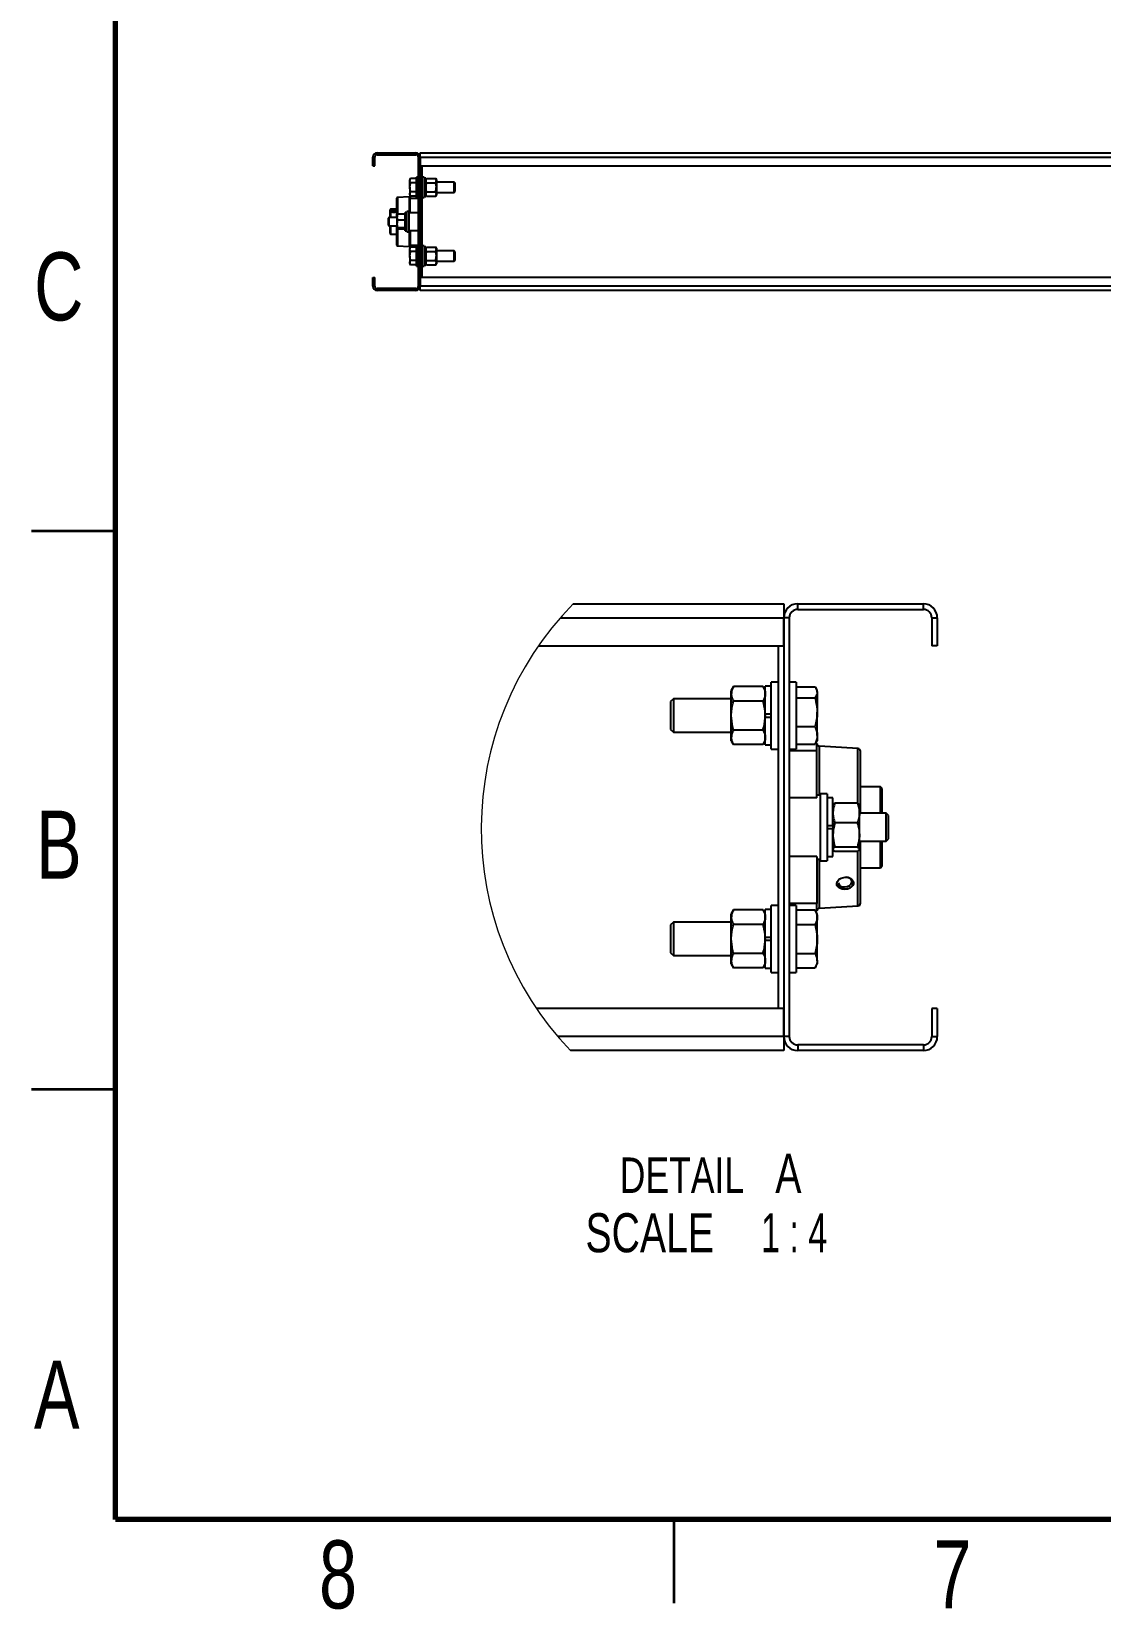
# Model space of a CAD drawing. Header units: millimetres. Extents: x -361 to 14022, y -1822 to 1455.
# Drawn here: x 3745.8 to 3841.5, y 346.8 to 488.1 of the extents above; entities that cross this region are included whole.
import ezdxf

# ---------------------------------------------------------------- set-up
doc = ezdxf.new("R2010")
doc.units = ezdxf.units.MM
doc.styles.add('SLDTEXTSTYLE0', font='TXT', dxfattribs={"width": 0.75})
doc.styles.add('SLDTEXTSTYLE5', font='TXT', dxfattribs={"width": 0.65})

# ---------------------------------------------------------------- blocks, each defined once
blk = doc.blocks.new('SW_NOTE_4')
at = {"color": 0, "linetype": 'Continuous', "lineweight": 0, "attachment_point": 2}
for s, insert, char_height, style in [('A', (16.03, 4.42), 3.5, 'SLDTEXTSTYLE0'), ('DETAIL', (6.5, 4.09), 3.175, 'SLDTEXTSTYLE0'), ('SCALE', (3.62, -0.9), 3.5, 'SLDTEXTSTYLE0'), ('1 : 4', (16.55, -0.9), 3.5, 'SLDTEXTSTYLE5')]:
    blk.add_mtext(s, dxfattribs=dict(at, insert=insert, char_height=char_height, style=style))

msp = doc.modelspace()

# ---------------------------------------------------------------- linework, layer by layer
at = {"color": 7, "linetype": 'Continuous', "lineweight": 70}
for p, q in [((3753.322418, 354.821882), (3753.322418, 631.821882)), ((4153.322418, 354.821882), (3753.322418, 354.821882))]:
    msp.add_line(p, q, dxfattribs=at)
at = {"color": 7, "linetype": 'Continuous', "lineweight": 25}
for p, q in [((3776.541671, 476.816743), (3776.387825, 476.816743)), ((3776.387825, 476.047512), (3776.387825, 476.816743)), ((3776.541671, 476.047512), (3776.541671, 476.816743)), ((3776.772441, 477.201358), (3780.233979, 477.201358)), ((3776.772441, 477.047512), (3776.772441, 477.201358)), ((3776.772441, 477.047512), (3780.233979, 477.047512)), ((3780.233979, 477.047512), (3780.233979, 477.201358)), ((3780.464748, 465.278281), (3780.464748, 476.816743)), ((3780.464748, 476.816743), (3780.618594, 476.816743)), ((3780.618594, 476.816743), (3780.618594, 477.201358)), ((3780.618594, 477.201358), (3896.00321, 477.201358)), ((3780.618594, 476.816743), (3896.00321, 476.816743)), ((3780.618594, 476.816743), (3780.618594, 476.047512)), ((3780.618594, 465.278281), (3780.618594, 476.816743)), ((3776.387825, 476.047512), (3776.541671, 476.047512)), ((3779.757352, 474.923843), (3779.695517, 474.816743)), ((3780.272441, 474.923843), (3779.757352, 474.923843)), ((3780.464748, 475.047512), (3780.272441, 475.047512)), ((3780.272441, 474.123988), (3780.272441, 475.047512)), ((3780.618594, 476.047512), (3896.00321, 476.047512)), ((3780.772441, 476.047512), (3780.772441, 466.047512)), ((3780.964748, 475.047512), (3780.772441, 475.047512)), ((3780.964748, 475.047512), (3780.964748, 474.977565)), ((3780.964748, 474.977565), (3780.964748, 473.201358)), ((3781.126287, 474.935974), (3780.964748, 474.935974)), ((3781.126287, 474.88897), (3780.964748, 474.88897)), ((3780.964748, 474.858129), (3781.126287, 474.858129)), ((3781.126287, 474.935974), (3781.126287, 474.88897)), ((3781.188121, 474.923843), (3781.126287, 474.816743)), ((3781.126287, 474.858129), (3781.126287, 474.88897)), ((3781.126287, 474.858129), (3781.126287, 473.312897)), ((3781.188121, 474.923843), (3782.002914, 474.923843)), ((3782.064748, 474.816743), (3782.002914, 474.923843)), ((3779.695517, 474.816743), (3779.695517, 474.723991)), ((3779.695517, 474.124435), (3779.695517, 474.723991)), ((3779.695517, 474.124435), (3779.695517, 473.524879)), ((3779.695517, 473.524879), (3779.695517, 473.432127)), ((3779.695517, 473.432127), (3779.757352, 473.325027)), ((3780.272441, 474.524139), (3779.757352, 474.524139)), ((3780.272441, 473.724731), (3779.757352, 473.724731)), ((3780.272441, 473.201358), (3780.272441, 474.123988)), ((3781.126287, 473.432127), (3781.188121, 473.325027)), ((3781.188121, 474.524139), (3782.002914, 474.524139)), ((3781.188121, 473.724731), (3782.002914, 473.724731)), ((3782.002914, 473.325027), (3782.064748, 473.432127)), ((3782.064748, 474.816743), (3782.064748, 474.723991)), ((3782.064748, 474.723991), (3782.064748, 474.124435)), ((3783.659825, 474.585974), (3782.064748, 474.585974)), ((3782.064748, 474.124435), (3782.064748, 473.524879)), ((3782.064748, 473.662897), (3783.659825, 473.662897)), ((3782.064748, 473.524879), (3782.064748, 473.432127)), ((3783.733979, 474.51182), (3783.659825, 474.585974)), ((3783.659825, 474.124435), (3783.659825, 474.585974)), ((3783.659825, 473.662897), (3783.659825, 474.124435)), ((3783.659825, 473.662897), (3783.733979, 473.73705)), ((3783.733979, 474.124435), (3783.733979, 474.51182)), ((3783.733979, 473.73705), (3783.733979, 474.124435)), ((3777.949364, 472.162897), (3777.90321, 472.116743)), ((3777.90321, 472.116743), (3777.90321, 471.432127)), ((3778.50321, 472.162897), (3777.949364, 472.162897)), ((3777.949364, 472.162897), (3777.949364, 471.432127)), ((3778.11032, 472.068062), (3778.076326, 472.044024)), ((3778.198131, 472.071156), (3778.131514, 472.013463)), ((3778.131514, 472.013463), (3778.198131, 471.955771)), ((3778.331366, 472.071156), (3778.198131, 472.071156)), ((3778.198131, 472.071156), (3778.198131, 471.996211)), ((3778.397983, 472.013463), (3778.331366, 472.071156)), ((3778.331366, 472.071156), (3778.331366, 471.996211)), ((3778.331366, 471.955771), (3778.397983, 472.013463)), ((3778.45317, 472.044024), (3778.419176, 472.068062)), ((3778.50321, 473.140007), (3778.50321, 471.432127)), ((3779.631041, 473.279155), (3778.575378, 473.216057)), ((3779.739929, 473.355204), (3779.70321, 473.355204)), ((3779.70321, 473.355204), (3779.70321, 473.15117)), ((3779.70321, 473.15117), (3780.464748, 473.15117)), ((3779.70321, 471.853914), (3779.70321, 473.15117)), ((3780.272441, 473.325027), (3779.757352, 473.325027)), ((3780.272441, 473.201358), (3780.464748, 473.201358)), ((3780.772441, 473.201358), (3780.964748, 473.201358)), ((3780.964748, 473.312897), (3781.126287, 473.312897)), ((3781.188121, 473.325027), (3782.002914, 473.325027)), ((3777.797671, 471.432127), (3777.733979, 471.368435)), ((3777.733979, 471.368435), (3777.733979, 470.726589)), ((3777.733979, 470.726589), (3777.797671, 470.662897)), ((3778.533979, 471.432127), (3777.797671, 471.432127)), ((3777.797671, 471.432127), (3777.797671, 470.662897)), ((3777.797671, 470.662897), (3778.533979, 470.662897)), ((3777.90321, 470.662897), (3777.90321, 469.978281)), ((3777.949364, 470.662897), (3777.949364, 469.932127)), ((3778.198131, 471.996211), (3778.174783, 471.975991)), ((3778.331366, 471.996211), (3778.198131, 471.996211)), ((3778.198131, 471.955771), (3778.331366, 471.955771)), ((3778.354714, 471.975991), (3778.331366, 471.996211)), ((3778.50321, 470.662897), (3778.50321, 468.955017)), ((3778.533979, 471.440959), (3778.533979, 471.662425)), ((3778.533979, 471.440959), (3778.533979, 470.834451)), ((3778.533979, 470.834451), (3778.533979, 470.441004)), ((3779.209784, 471.714148), (3778.588943, 471.714148)), ((3779.209784, 471.167769), (3778.588943, 471.167769)), ((3779.426287, 471.85905), (3779.264748, 471.85905)), ((3779.264748, 471.087897), (3779.264748, 471.85905)), ((3779.264748, 471.007127), (3779.264748, 471.087897)), ((3779.426287, 471.087897), (3779.264748, 471.087897)), ((3779.264748, 471.007127), (3779.426287, 471.007127)), ((3779.264748, 470.235974), (3779.264748, 471.007127)), ((3779.618594, 471.970589), (3779.426287, 471.970589)), ((3779.426287, 471.047512), (3779.426287, 471.970589)), ((3779.426287, 470.124435), (3779.426287, 471.047512)), ((3779.618594, 471.047512), (3779.618594, 471.970589)), ((3779.70321, 471.932127), (3779.618594, 471.932127)), ((3779.618594, 470.124435), (3779.618594, 471.047512)), ((3779.70321, 471.853914), (3780.464748, 471.853914)), ((3777.90321, 469.978281), (3777.949364, 469.932127)), ((3777.949364, 469.932127), (3778.50321, 469.932127)), ((3779.209784, 470.501132), (3778.588943, 470.501132)), ((3779.209784, 470.380876), (3778.588943, 470.380876)), ((3779.264748, 470.235974), (3779.426287, 470.235974)), ((3779.426287, 470.124435), (3779.618594, 470.124435)), ((3779.618594, 470.162897), (3779.70321, 470.162897)), ((3779.70321, 470.24111), (3780.464748, 470.24111)), ((3779.70321, 470.24111), (3779.70321, 468.943854)), ((3778.575378, 468.878967), (3779.631041, 468.815869)), ((3779.757352, 468.769997), (3779.695517, 468.662897)), ((3779.695517, 468.662897), (3779.695517, 468.570145)), ((3779.695517, 467.970589), (3779.695517, 468.570145)), ((3779.695517, 467.970589), (3779.695517, 467.371033)), ((3779.70321, 468.943854), (3780.464748, 468.943854)), ((3779.70321, 468.943854), (3779.70321, 468.73982)), ((3779.70321, 468.73982), (3779.739929, 468.73982)), ((3780.272441, 468.769997), (3779.757352, 468.769997)), ((3780.272441, 468.370293), (3779.757352, 468.370293)), ((3780.464748, 468.893666), (3780.272441, 468.893666)), ((3780.272441, 467.970589), (3780.272441, 468.893666)), ((3780.272441, 467.047512), (3780.272441, 467.970589)), ((3780.964748, 468.893666), (3780.772441, 468.893666)), ((3780.964748, 468.893666), (3780.964748, 468.823719)), ((3780.964748, 468.823719), (3780.964748, 467.047512)), ((3781.126287, 468.782127), (3780.964748, 468.782127)), ((3781.126287, 468.735124), (3780.964748, 468.735124)), ((3780.964748, 468.704283), (3781.126287, 468.704283)), ((3781.126287, 468.782127), (3781.126287, 468.735124)), ((3781.188121, 468.769997), (3781.126287, 468.662897)), ((3781.126287, 468.704283), (3781.126287, 468.735124)), ((3781.126287, 468.704283), (3781.126287, 467.15905)), ((3781.188121, 468.769997), (3782.002914, 468.769997)), ((3781.188121, 468.370293), (3782.002914, 468.370293)), ((3782.064748, 468.662897), (3782.002914, 468.769997)), ((3782.064748, 468.662897), (3782.064748, 468.570145)), ((3782.064748, 468.570145), (3782.064748, 467.970589)), ((3783.659825, 468.432127), (3782.064748, 468.432127)), ((3782.064748, 467.970589), (3782.064748, 467.371033)), ((3783.733979, 468.357974), (3783.659825, 468.432127)), ((3783.659825, 467.970589), (3783.659825, 468.432127)), ((3783.659825, 467.50905), (3783.659825, 467.970589)), ((3783.733979, 467.970589), (3783.733979, 468.357974)), ((3783.733979, 467.583204), (3783.733979, 467.970589)), ((3779.695517, 467.371033), (3779.695517, 467.278281)), ((3779.695517, 467.278281), (3779.757352, 467.171181)), ((3780.272441, 467.570885), (3779.757352, 467.570885)), ((3780.272441, 467.171181), (3779.757352, 467.171181)), ((3780.272441, 467.047512), (3780.464748, 467.047512)), ((3780.772441, 467.047512), (3780.964748, 467.047512)), ((3780.964748, 467.15905), (3781.126287, 467.15905)), ((3781.126287, 467.278281), (3781.188121, 467.171181)), ((3781.188121, 467.570885), (3782.002914, 467.570885)), ((3781.188121, 467.171181), (3782.002914, 467.171181)), ((3782.002914, 467.171181), (3782.064748, 467.278281)), ((3782.064748, 467.50905), (3783.659825, 467.50905)), ((3782.064748, 467.371033), (3782.064748, 467.278281)), ((3783.659825, 467.50905), (3783.733979, 467.583204)), ((3776.387825, 465.278281), (3776.387825, 466.047512)), ((3776.387825, 466.047512), (3776.541671, 466.047512)), ((3776.541671, 465.278281), (3776.387825, 465.278281)), ((3776.541671, 465.278281), (3776.541671, 466.047512)), ((3776.772441, 465.047512), (3776.772441, 464.893666)), ((3780.233979, 465.047512), (3776.772441, 465.047512)), ((3780.233979, 465.047512), (3780.233979, 464.893666)), ((3780.464748, 465.278281), (3780.618594, 465.278281)), ((3896.00321, 466.047512), (3780.618594, 466.047512)), ((3780.618594, 466.047512), (3780.618594, 465.278281)), ((3780.618594, 464.893666), (3780.618594, 465.278281)), ((3896.00321, 465.278281), (3780.618594, 465.278281)), ((3780.233979, 464.893666), (3776.772441, 464.893666)), ((3896.00321, 464.893666), (3780.618594, 464.893666)), ((3794.320626, 436.813461), (3813.161893, 436.813461)), ((3813.161893, 436.813461), (3813.161893, 435.563462)), ((3814.411891, 436.313462), (3814.411891, 436.813461)), ((3814.411891, 436.813461), (3825.661896, 436.813461)), ((3825.661896, 436.313462), (3825.661896, 436.813461)), ((3793.162478, 435.563462), (3813.161893, 435.563462)), ((3813.161893, 433.063461), (3813.161893, 435.563462)), ((3813.161893, 435.563462), (3813.161893, 398.063461)), ((3813.661886, 435.563462), (3813.161893, 435.563462)), ((3813.661886, 435.563462), (3813.661886, 398.063461)), ((3814.411891, 436.313462), (3825.661896, 436.313462)), ((3826.411886, 435.563462), (3826.911894, 435.563462)), ((3826.411886, 435.563462), (3826.411886, 433.063461)), ((3826.911894, 435.563462), (3826.911894, 433.063461)), ((3791.212676, 433.063461), (3813.161893, 433.063461)), ((3812.661899, 433.063461), (3812.661899, 400.563462)), ((3826.911894, 433.063461), (3826.411886, 433.063461)), ((3812.661899, 429.813462), (3812.0369, 429.813462)), ((3812.0369, 426.813461), (3812.0369, 429.813462)), ((3814.286886, 429.813462), (3813.661886, 429.813462)), ((3814.286886, 429.813462), (3814.286886, 429.586135)), ((3803.277893, 428.313462), (3803.036896, 428.072461)), ((3808.461888, 428.313462), (3803.277893, 428.313462)), ((3803.277893, 428.313462), (3803.277893, 428.199798)), ((3808.662859, 429.411538), (3808.461888, 429.063461)), ((3808.461888, 428.762019), (3808.461888, 429.063461)), ((3808.461888, 426.813461), (3808.461888, 428.762019)), ((3811.31093, 429.411538), (3808.662859, 429.411538)), ((3811.511887, 429.063461), (3811.31093, 429.411538)), ((3812.0369, 429.450961), (3811.511887, 429.450961)), ((3811.511887, 426.944712), (3811.511887, 429.450961)), ((3814.286886, 429.586135), (3814.286886, 423.813462)), ((3814.286886, 429.389004), (3815.960927, 429.389004)), ((3814.286886, 428.396931), (3815.960927, 428.396931)), ((3816.161899, 429.063461), (3816.055385, 429.247935)), ((3816.161899, 428.892967), (3816.161899, 429.063461)), ((3816.161899, 428.892967), (3816.161899, 427.109159)), ((3803.036896, 428.072461), (3803.036896, 427.977061)), ((3803.036896, 427.977061), (3803.036896, 425.554461)), ((3803.277893, 428.199798), (3803.277893, 425.313462)), ((3808.461888, 424.864905), (3808.461888, 426.813461)), ((3811.31093, 428.1125), (3808.662859, 428.1125)), ((3811.511887, 426.813461), (3811.511887, 426.944712)), ((3812.0369, 426.944712), (3811.511887, 426.944712)), ((3811.511887, 426.813461), (3811.511887, 426.682212)), ((3812.0369, 423.813462), (3812.0369, 426.813461)), ((3816.161899, 425.029654), (3816.161899, 427.109159)), ((3803.036896, 425.554461), (3803.277893, 425.313462)), ((3811.31093, 425.514424), (3808.662859, 425.514424)), ((3811.511887, 426.682212), (3812.0369, 426.682212)), ((3811.511887, 424.175961), (3811.511887, 426.682212)), ((3814.286886, 425.821388), (3815.960927, 425.821388)), ((3803.277893, 425.313462), (3808.461888, 425.313462)), ((3808.461888, 424.563462), (3808.461888, 424.864905)), ((3808.461888, 424.563462), (3808.662859, 424.215385)), ((3811.31093, 424.215385), (3808.662859, 424.215385)), ((3811.31093, 424.215385), (3811.511887, 424.563462)), ((3811.511887, 424.175961), (3812.0369, 424.175961)), ((3814.286886, 424.23792), (3815.960927, 424.23792)), ((3815.960927, 424.23792), (3816.032557, 424.383005)), ((3816.136894, 424.313461), (3815.998224, 424.313461)), ((3816.055385, 424.378988), (3816.161899, 424.563462)), ((3816.136894, 423.650351), (3816.136894, 424.313461)), ((3816.161899, 425.029654), (3816.161899, 424.563462)), ((3819.802342, 423.861232), (3816.371439, 424.066301)), ((3812.0369, 423.813462), (3812.661899, 423.813462)), ((3813.661886, 423.813462), (3814.286886, 423.813462)), ((3816.136894, 423.650351), (3813.661886, 423.650351)), ((3816.136894, 419.434269), (3816.136894, 423.650351)), ((3820.036886, 418.063462), (3820.036886, 423.614071)), ((3817.036895, 419.813462), (3816.411895, 419.813462)), ((3816.411895, 419.813462), (3816.411895, 413.813462)), ((3817.036895, 419.813462), (3817.036895, 413.813462)), ((3821.836887, 420.438462), (3820.036886, 420.438462)), ((3821.986897, 420.288462), (3821.836887, 420.438462)), ((3821.836887, 418.063462), (3821.836887, 420.438462)), ((3821.986897, 418.063462), (3821.986897, 420.288462)), ((3816.136894, 419.434269), (3813.661886, 419.434269)), ((3816.411895, 419.688462), (3816.136894, 419.688462)), ((3817.561893, 419.450962), (3817.036895, 419.450962)), ((3817.561893, 416.944712), (3817.561893, 419.450962)), ((3819.758264, 418.98003), (3817.740528, 418.98003)), ((3819.936899, 418.092163), (3819.936899, 418.811929)), ((3817.561893, 416.944712), (3817.036895, 416.944712)), ((3817.561893, 416.944712), (3817.561893, 416.682212)), ((3819.758264, 417.204296), (3817.740528, 417.204296)), ((3819.936899, 416.121012), (3819.936899, 418.092163)), ((3822.329892, 418.063462), (3819.936899, 418.063462)), ((3822.536899, 417.856462), (3822.329892, 418.063462)), ((3822.329892, 415.563462), (3822.329892, 418.063462)), ((3822.536899, 415.770462), (3822.536899, 417.856462)), ((3817.036895, 416.682212), (3817.561893, 416.682212)), ((3817.561893, 414.175962), (3817.561893, 416.682212)), ((3819.936899, 414.842311), (3819.936899, 416.121012)), ((3819.936899, 415.563462), (3822.329892, 415.563462)), ((3820.036886, 410.012852), (3820.036886, 415.563462)), ((3821.836887, 413.188462), (3821.836887, 415.563462)), ((3821.986897, 413.338462), (3821.986897, 415.563462)), ((3822.329892, 415.563462), (3822.536899, 415.770462)), ((3816.136894, 414.192654), (3813.661886, 414.192654)), ((3816.136894, 414.192654), (3816.136894, 409.976572)), ((3817.036895, 414.175962), (3817.561893, 414.175962)), ((3819.758264, 415.037728), (3817.740528, 415.037728)), ((3819.758264, 414.646893), (3817.740528, 414.646893)), ((3816.136894, 413.938462), (3816.411895, 413.938462)), ((3816.411895, 413.813462), (3817.036895, 413.813462)), ((3820.036886, 413.188462), (3821.836887, 413.188462)), ((3821.836887, 413.188462), (3821.986897, 413.338462)), ((3816.136894, 409.976572), (3813.661886, 409.976572)), ((3816.136894, 409.313462), (3816.136894, 409.976572)), ((3808.662859, 409.411538), (3808.461888, 409.063462)), ((3808.461888, 408.762019), (3808.461888, 409.063462)), ((3808.461888, 406.813462), (3808.461888, 408.762019)), ((3811.31093, 409.411538), (3808.662859, 409.411538)), ((3811.511887, 409.063462), (3811.31093, 409.411538)), ((3812.0369, 409.450962), (3811.511887, 409.450962)), ((3811.511887, 406.944711), (3811.511887, 409.450962)), ((3812.661899, 409.813461), (3812.0369, 409.813461)), ((3812.0369, 406.813462), (3812.0369, 409.813461)), ((3814.286886, 409.813461), (3813.661886, 409.813461)), ((3814.286886, 409.813461), (3814.286886, 409.586135)), ((3814.286886, 409.586135), (3814.286886, 403.813461)), ((3814.286886, 409.411409), (3815.960927, 409.411409)), ((3816.161899, 409.063462), (3815.96942, 409.396841)), ((3816.017551, 409.313462), (3816.136894, 409.313462)), ((3816.161899, 408.750741), (3816.161899, 409.063462)), ((3816.161899, 406.791099), (3816.161899, 408.750741)), ((3816.371439, 409.560622), (3819.802342, 409.765691)), ((3803.277893, 408.313461), (3803.036896, 408.072462)), ((3803.036896, 408.072462), (3803.036896, 405.716933)), ((3808.461888, 408.313461), (3803.277893, 408.313461)), ((3803.277893, 408.313461), (3803.277893, 405.507033)), ((3811.31093, 408.112499), (3808.662859, 408.112499)), ((3814.286886, 408.090073), (3815.960927, 408.090073)), ((3803.036896, 405.716933), (3803.036896, 405.554462)), ((3808.461888, 404.864904), (3808.461888, 406.813462)), ((3811.511887, 406.813462), (3811.511887, 406.944711)), ((3812.0369, 406.944711), (3811.511887, 406.944711)), ((3811.511887, 406.813462), (3811.511887, 406.682212)), ((3811.511887, 404.175962), (3811.511887, 406.682212)), ((3811.511887, 406.682212), (3812.0369, 406.682212)), ((3812.0369, 403.813461), (3812.0369, 406.813462)), ((3816.161899, 404.853819), (3816.161899, 406.791099)), ((3803.036896, 405.554462), (3803.277893, 405.313462)), ((3803.277893, 405.507033), (3803.277893, 405.313462)), ((3803.277893, 405.313462), (3808.461888, 405.313462)), ((3808.461888, 404.563462), (3808.461888, 404.864904)), ((3808.461888, 404.563462), (3808.662859, 404.215386)), ((3811.31093, 405.514423), (3808.662859, 405.514423)), ((3811.31093, 404.215386), (3808.662859, 404.215386)), ((3811.31093, 404.215386), (3811.511887, 404.563462)), ((3814.286886, 405.492125), (3815.960927, 405.492125)), ((3814.286886, 404.215513), (3815.960927, 404.215513)), ((3815.96942, 404.230082), (3816.161899, 404.563462)), ((3816.161899, 404.853819), (3816.161899, 404.563462)), ((3811.511887, 404.175962), (3812.0369, 404.175962)), ((3812.0369, 403.813461), (3812.661899, 403.813461)), ((3813.661886, 403.813461), (3814.286886, 403.813461)), ((3813.161893, 400.563462), (3791.027633, 400.563462)), ((3813.161893, 398.063461), (3813.161893, 400.563462)), ((3826.911894, 400.563462), (3826.411886, 400.563462)), ((3826.411886, 400.563462), (3826.411886, 398.063461)), ((3826.911894, 400.563462), (3826.911894, 398.063461)), ((3813.161893, 398.063461), (3792.930064, 398.063461)), ((3813.161893, 398.063461), (3813.161893, 396.813462)), ((3813.661886, 398.063461), (3813.161893, 398.063461)), ((3814.411891, 397.313461), (3814.411891, 396.813462)), ((3825.661896, 397.313461), (3814.411891, 397.313461)), ((3825.661896, 397.313461), (3825.661896, 396.813462)), ((3826.411886, 398.063461), (3826.911894, 398.063461)), ((3813.161893, 396.813462), (3794.058962, 396.813462)), ((3825.661896, 396.813462), (3814.411891, 396.813462))]:
    msp.add_line(p, q, dxfattribs=at)
at = {"color": 8, "linetype": 'Continuous', "lineweight": 25}
for p, q in [((3778.575378, 473.216057), (3778.575378, 471.707725)), ((3779.631041, 473.279155), (3779.631041, 471.932127)), ((3778.575378, 470.386698), (3778.575378, 468.878967)), ((3779.631041, 470.162897), (3779.631041, 468.815869)), ((3816.371439, 419.688462), (3816.371439, 424.066301)), ((3819.802342, 418.961458), (3819.802342, 423.861232)), ((3819.802342, 409.765691), (3819.802342, 414.666073)), ((3816.371439, 409.560622), (3816.371439, 413.938462))]:
    msp.add_line(p, q, dxfattribs=at)
at = {"color": 7, "linetype": 'Continuous', "lineweight": 35}
for p, q in [((3753.322418, 443.321882), (3745.822418, 443.321882)), ((3753.322418, 393.321882), (3745.822418, 393.321882)), ((3803.322418, 354.821882), (3803.322418, 347.321882))]:
    msp.add_line(p, q, dxfattribs=at)
at = {"color": 7, "linetype": 'Continuous', "lineweight": 25, "flags": 128}
for points in [[(3778.076326, 472.044024), (3778.064896, 472.035099), (3778.037485, 471.997443), (3778.037485, 471.95737), (3778.059023, 471.92513)], [(3778.264748, 471.918896), (3778.19237, 471.926095), (3778.13101, 471.946594), (3778.090011, 471.977274), (3778.075614, 472.013463), (3778.090011, 472.049653), (3778.13101, 472.080333), (3778.19237, 472.100832), (3778.264748, 472.108031), (3778.337127, 472.100832), (3778.398487, 472.080333), (3778.439486, 472.049653), (3778.453883, 472.013463), (3778.439486, 471.977274), (3778.398487, 471.946594), (3778.337127, 471.926095), (3778.264748, 471.918896)], [(3778.45317, 471.910789), (3778.4646, 471.919714), (3778.492012, 471.95737), (3778.492012, 471.997443), (3778.4646, 472.035099), (3778.45317, 472.044024)], [(3818.614958, 411.462873), (3818.852184, 411.495959), (3819.059057, 411.590179), (3819.20409, 411.73119), (3819.2652, 411.897523), (3819.233073, 412.063856), (3819.112627, 412.204866), (3818.922175, 412.299087), (3818.769051, 412.328574)], [(3818.614958, 411.271512), (3818.873284, 411.303495), (3819.106025, 411.395586), (3819.285122, 411.536677), (3819.388954, 411.709752), (3819.408355, 411.866962)]]:
    msp.add_lwpolyline(points, dxfattribs=at)
at = {"color": 7, "linetype": 'Continuous', "lineweight": 25}
for centre, radius, start, end in [((3776.772441, 476.816743), 0.384615, 90, 180), ((3776.772441, 476.816743), 0.230769, 90, 180), ((3780.233979, 476.816743), 0.384615, 360, 90), ((3780.233979, 476.816743), 0.230769, 360, 90), ((3778.579364, 473.140007), 0.076154, 93, 180), ((3779.627056, 473.355204), 0.076154, 273, 0), ((3778.579364, 468.955017), 0.076154, 180, 267), ((3779.627056, 468.73982), 0.076154, 0, 87), ((3776.772441, 465.278281), 0.384615, 180, 270), ((3776.772441, 465.278281), 0.230769, 180, 270), ((3780.233979, 465.278281), 0.384615, 270, 0), ((3780.233979, 465.278281), 0.230769, 270, 360), ((3814.4119, 435.563454), 1.250008, 90.00040098, 179.99959902), ((3825.661887, 435.563454), 1.250008, 0.00040098, 89.99959902), ((3814.411893, 435.563455), 0.750007, 90.00013996, 179.99943315), ((3825.661904, 435.56348), 0.749982, 359.99862352, 90.00066499), ((3816.384383, 424.313451), 0.247489, 179.99757849, 267.00187965), ((3819.789396, 423.614081), 0.24749, 359.99765669, 87.00169366), ((3818.520381, 411.889671), 0.625352, 194.15702917, 278.69862243), ((3818.538845, 411.971628), 0.514417, 194.34776889, 278.50867686), ((3819.789396, 410.012842), 0.24749, 272.99830634, 0.00234331), ((3816.384383, 409.313472), 0.247489, 92.99812035, 180.00242151), ((3814.4119, 398.06347), 1.250008, 180.00040098, 269.99959902), ((3814.411893, 398.063468), 0.750007, 180.00056685, 269.99986004), ((3825.661887, 398.06347), 1.250008, 270.00040098, 359.99959902), ((3825.661904, 398.063443), 0.749982, 269.99933501, 0.00137648)]:
    msp.add_arc(centre, radius, start, end, dxfattribs=at)
at = {"color": 7, "linetype": 'Continuous', "lineweight": 18}
msp.add_arc((3814.798595, 416.678647), 28.7186, 135.48410483, 223.76629259, dxfattribs=at)
at = {"color": 7, "linetype": 'Continuous', "lineweight": 25}
for points, knots in [([(3779.695517, 474.723991), (3779.695591, 474.728728), (3779.69615, 474.764602), (3779.709655, 474.83224), (3779.741356, 474.893123), (3779.757352, 474.923843)], [0, 0, 0, 0, 0.0700900317, 0.5307844344, 1, 1, 1, 1]), ([(3781.126287, 474.723991), (3781.12636, 474.728728), (3781.12692, 474.764602), (3781.140424, 474.83224), (3781.172125, 474.893123), (3781.188121, 474.923843)], [0, 0, 0, 0, 0.0700900317, 0.5307844344, 1, 1, 1, 1]), ([(3782.064748, 474.723991), (3782.064674, 474.728728), (3782.064115, 474.764602), (3782.05061, 474.83224), (3782.018909, 474.893123), (3782.002914, 474.923843)], [0, 0, 0, 0, 0.0700900317, 0.5307844344, 1, 1, 1, 1]), ([(3779.757352, 474.524139), (3779.740069, 474.556596), (3779.705187, 474.622105), (3779.69876, 474.689824), (3779.695517, 474.723991)], [0, 0, 0, 0, 0.4954579635, 1, 1, 1, 1]), ([(3779.695517, 474.124435), (3779.696134, 474.154235), (3779.69893, 474.289468), (3779.731758, 474.421333), (3779.757352, 474.524139)], [0, 0, 0, 0, 0.22036392334, 1, 1, 1, 1]), ([(3779.757352, 473.724731), (3779.750176, 473.750277), (3779.713632, 473.880381), (3779.703589, 474.015692), (3779.695517, 474.124435)], [0, 0, 0, 0, 0.1963527019, 1, 1, 1, 1]), ([(3779.695517, 473.524879), (3779.695591, 473.529616), (3779.69615, 473.56549), (3779.709655, 473.633128), (3779.741356, 473.694011), (3779.757352, 473.724731)], [0, 0, 0, 0, 0.0700900317, 0.5307844344, 1, 1, 1, 1]), ([(3779.757352, 473.325027), (3779.740069, 473.357484), (3779.705187, 473.422993), (3779.69876, 473.490712), (3779.695517, 473.524879)], [0, 0, 0, 0, 0.4954579635, 1, 1, 1, 1]), ([(3781.188121, 474.524139), (3781.170838, 474.556596), (3781.135956, 474.622105), (3781.129529, 474.689824), (3781.126287, 474.723991)], [0, 0, 0, 0, 0.4954579635, 1, 1, 1, 1]), ([(3781.126287, 474.124435), (3781.127205, 474.160779), (3781.130621, 474.296073), (3781.163832, 474.427799), (3781.188121, 474.524139)], [0, 0, 0, 0, 0.2686336051, 1, 1, 1, 1]), ([(3781.188121, 473.724731), (3781.178787, 473.758287), (3781.142544, 473.888575), (3781.133214, 474.023936), (3781.126287, 474.124435)], [0, 0, 0, 0, 0.2575513451, 1, 1, 1, 1]), ([(3781.126287, 473.524879), (3781.12636, 473.529616), (3781.12692, 473.56549), (3781.140424, 473.633128), (3781.172125, 473.694011), (3781.188121, 473.724731)], [0, 0, 0, 0, 0.0700900317, 0.5307844344, 1, 1, 1, 1]), ([(3781.188121, 473.325027), (3781.170838, 473.357484), (3781.135956, 473.422993), (3781.129529, 473.490712), (3781.126287, 473.524879)], [0, 0, 0, 0, 0.4954579635, 1, 1, 1, 1]), ([(3782.002914, 474.524139), (3782.020196, 474.556596), (3782.055078, 474.622105), (3782.061505, 474.689824), (3782.064748, 474.723991)], [0, 0, 0, 0, 0.4954579635, 1, 1, 1, 1]), ([(3782.064748, 474.124435), (3782.06383, 474.160779), (3782.060414, 474.296073), (3782.027203, 474.427799), (3782.002914, 474.524139)], [0, 0, 0, 0, 0.2686336051, 1, 1, 1, 1]), ([(3782.002914, 473.724731), (3782.012248, 473.758287), (3782.048491, 473.888575), (3782.057821, 474.023936), (3782.064748, 474.124435)], [0, 0, 0, 0, 0.2575513451, 1, 1, 1, 1]), ([(3782.064748, 473.524879), (3782.064674, 473.529616), (3782.064115, 473.56549), (3782.05061, 473.633128), (3782.018909, 473.694011), (3782.002914, 473.724731)], [0, 0, 0, 0, 0.0700900317, 0.5307844344, 1, 1, 1, 1]), ([(3782.002914, 473.325027), (3782.020196, 473.357484), (3782.055078, 473.422993), (3782.061505, 473.490712), (3782.064748, 473.524879)], [0, 0, 0, 0, 0.4954579635, 1, 1, 1, 1]), ([(3778.50321, 471.949237), (3778.488497, 471.937122), (3778.457012, 471.911196), (3778.384074, 471.881299), (3778.294563, 471.864706), (3778.196674, 471.868881), (3778.105271, 471.894679), (3778.03443, 471.936254), (3777.995094, 471.983012), (3777.988949, 472.024851), (3778.009516, 472.058124), (3778.052374, 472.083586), (3778.117015, 472.101718), (3778.20136, 472.111907), (3778.2981, 472.113567), (3778.392465, 472.10509), (3778.466774, 472.089533), (3778.493114, 472.070637), (3778.50321, 472.063394)], [0, 0, 0, 0, 0.053719337, 0.1149645032, 0.1821262418, 0.2525928438, 0.323730045, 0.3933547156, 0.4576215757, 0.5143304878, 0.5668776363, 0.6206958442, 0.6796490556, 0.7448982937, 0.8145505999, 0.8856708516, 0.9561780929, 1, 1, 1, 1]), ([(3778.588943, 471.714148), (3778.573581, 471.669781), (3778.542574, 471.580233), (3778.536861, 471.487664), (3778.533979, 471.440959)], [0, 0, 0, 0, 0.4954579635, 1, 1, 1, 1]), ([(3778.533979, 471.65402), (3778.534045, 471.655445), (3778.534542, 471.666238), (3778.546546, 471.686588), (3778.574724, 471.704906), (3778.588943, 471.714148)], [0, 0, 0, 0, 0.07008576777, 0.53078223402, 1, 1, 1, 1]), ([(3778.533979, 471.440959), (3778.534045, 471.434484), (3778.534542, 471.385446), (3778.546546, 471.292987), (3778.574724, 471.209762), (3778.588943, 471.167769)], [0, 0, 0, 0, 0.0700857678, 0.530782234, 1, 1, 1, 1]), ([(3778.588943, 471.167769), (3778.580646, 471.139786), (3778.54843, 471.031137), (3778.540136, 470.918258), (3778.533979, 470.834451)], [0, 0, 0, 0, 0.2575513451, 1, 1, 1, 1]), ([(3778.533979, 470.834451), (3778.534795, 470.804143), (3778.537832, 470.69132), (3778.567353, 470.581472), (3778.588943, 470.501132)], [0, 0, 0, 0, 0.2686336051, 1, 1, 1, 1]), ([(3779.209784, 471.714148), (3779.225147, 471.669781), (3779.256153, 471.580233), (3779.261866, 471.487664), (3779.264748, 471.440959)], [0, 0, 0, 0, 0.4954579635, 1, 1, 1, 1]), ([(3779.264748, 471.65402), (3779.264683, 471.655445), (3779.264186, 471.666238), (3779.252181, 471.686588), (3779.224003, 471.704906), (3779.209784, 471.714148)], [0, 0, 0, 0, 0.07008576777, 0.53078223402, 1, 1, 1, 1]), ([(3779.264748, 471.440959), (3779.264683, 471.434484), (3779.264186, 471.385446), (3779.252181, 471.292987), (3779.224003, 471.209762), (3779.209784, 471.167769)], [0, 0, 0, 0, 0.0700857678, 0.530782234, 1, 1, 1, 1]), ([(3779.209784, 471.167769), (3779.218082, 471.139786), (3779.250297, 471.031137), (3779.258591, 470.918258), (3779.264748, 470.834451)], [0, 0, 0, 0, 0.2575513451, 1, 1, 1, 1]), ([(3779.264748, 470.834451), (3779.263932, 470.804143), (3779.260895, 470.69132), (3779.231375, 470.581472), (3779.209784, 470.501132)], [0, 0, 0, 0, 0.2686336051, 1, 1, 1, 1]), ([(3778.588943, 470.501132), (3778.573581, 470.491367), (3778.542574, 470.471658), (3778.536861, 470.451284), (3778.533979, 470.441004)], [0, 0, 0, 0, 0.4954579635, 1, 1, 1, 1]), ([(3778.533979, 470.441004), (3778.534045, 470.439579), (3778.534542, 470.428786), (3778.546546, 470.408436), (3778.574724, 470.390118), (3778.588943, 470.380876)], [0, 0, 0, 0, 0.0700857678, 0.530782234, 1, 1, 1, 1]), ([(3779.209784, 470.501132), (3779.225147, 470.491367), (3779.256153, 470.471658), (3779.261866, 470.451284), (3779.264748, 470.441004)], [0, 0, 0, 0, 0.49545796348, 1, 1, 1, 1]), ([(3779.264748, 470.441004), (3779.264683, 470.439579), (3779.264186, 470.428786), (3779.252181, 470.408436), (3779.224003, 470.390118), (3779.209784, 470.380876)], [0, 0, 0, 0, 0.0700857678, 0.530782234, 1, 1, 1, 1]), ([(3779.695517, 468.570145), (3779.695591, 468.574882), (3779.69615, 468.610756), (3779.709655, 468.678394), (3779.741356, 468.739277), (3779.757352, 468.769997)], [0, 0, 0, 0, 0.0700900317, 0.5307844344, 1, 1, 1, 1]), ([(3779.757352, 468.370293), (3779.740069, 468.40275), (3779.705187, 468.468259), (3779.69876, 468.535978), (3779.695517, 468.570145)], [0, 0, 0, 0, 0.4954579635, 1, 1, 1, 1]), ([(3779.695517, 467.970589), (3779.696134, 468.000389), (3779.69893, 468.135622), (3779.731758, 468.267487), (3779.757352, 468.370293)], [0, 0, 0, 0, 0.22036392334, 1, 1, 1, 1]), ([(3779.757352, 467.570885), (3779.750176, 467.596431), (3779.713632, 467.726535), (3779.703589, 467.861846), (3779.695517, 467.970589)], [0, 0, 0, 0, 0.1963527019, 1, 1, 1, 1]), ([(3781.126287, 468.570145), (3781.12636, 468.574882), (3781.12692, 468.610756), (3781.140424, 468.678394), (3781.172125, 468.739277), (3781.188121, 468.769997)], [0, 0, 0, 0, 0.0700900317, 0.5307844344, 1, 1, 1, 1]), ([(3781.188121, 468.370293), (3781.170838, 468.40275), (3781.135956, 468.468259), (3781.129529, 468.535978), (3781.126287, 468.570145)], [0, 0, 0, 0, 0.4954579635, 1, 1, 1, 1]), ([(3781.126287, 467.970589), (3781.127205, 468.006933), (3781.130621, 468.142226), (3781.163832, 468.273953), (3781.188121, 468.370293)], [0, 0, 0, 0, 0.2686336051, 1, 1, 1, 1]), ([(3781.188121, 467.570885), (3781.178787, 467.604441), (3781.142544, 467.734729), (3781.133214, 467.87009), (3781.126287, 467.970589)], [0, 0, 0, 0, 0.2575513451, 1, 1, 1, 1]), ([(3782.064748, 468.570145), (3782.064674, 468.574882), (3782.064115, 468.610756), (3782.05061, 468.678394), (3782.018909, 468.739277), (3782.002914, 468.769997)], [0, 0, 0, 0, 0.0700900317, 0.5307844344, 1, 1, 1, 1]), ([(3782.002914, 468.370293), (3782.020196, 468.40275), (3782.055078, 468.468259), (3782.061505, 468.535978), (3782.064748, 468.570145)], [0, 0, 0, 0, 0.4954579635, 1, 1, 1, 1]), ([(3782.064748, 467.970589), (3782.06383, 468.006933), (3782.060414, 468.142226), (3782.027203, 468.273953), (3782.002914, 468.370293)], [0, 0, 0, 0, 0.2686336051, 1, 1, 1, 1]), ([(3782.002914, 467.570885), (3782.012248, 467.604441), (3782.048491, 467.734729), (3782.057821, 467.87009), (3782.064748, 467.970589)], [0, 0, 0, 0, 0.2575513451, 1, 1, 1, 1]), ([(3779.695517, 467.371033), (3779.695591, 467.37577), (3779.69615, 467.411644), (3779.709655, 467.479282), (3779.741356, 467.540165), (3779.757352, 467.570885)], [0, 0, 0, 0, 0.0700900317, 0.5307844344, 1, 1, 1, 1]), ([(3779.757352, 467.171181), (3779.740069, 467.203638), (3779.705187, 467.269146), (3779.69876, 467.336866), (3779.695517, 467.371033)], [0, 0, 0, 0, 0.4954579635, 1, 1, 1, 1]), ([(3781.126287, 467.371033), (3781.12636, 467.37577), (3781.12692, 467.411644), (3781.140424, 467.479282), (3781.172125, 467.540165), (3781.188121, 467.570885)], [0, 0, 0, 0, 0.0700900317, 0.5307844344, 1, 1, 1, 1]), ([(3781.188121, 467.171181), (3781.170838, 467.203638), (3781.135956, 467.269146), (3781.129529, 467.336866), (3781.126287, 467.371033)], [0, 0, 0, 0, 0.4954579635, 1, 1, 1, 1]), ([(3782.064748, 467.371033), (3782.064674, 467.37577), (3782.064115, 467.411644), (3782.05061, 467.479282), (3782.018909, 467.540165), (3782.002914, 467.570885)], [0, 0, 0, 0, 0.0700900317, 0.5307844344, 1, 1, 1, 1]), ([(3782.002914, 467.171181), (3782.020196, 467.203638), (3782.055078, 467.269146), (3782.061505, 467.336866), (3782.064748, 467.371033)], [0, 0, 0, 0, 0.4954579635, 1, 1, 1, 1]), ([(3808.662859, 429.411538), (3808.606745, 429.307767), (3808.496788, 429.104426), (3808.47336, 428.874572), (3808.461888, 428.762019)], [0, 0, 0, 0, 0.5103288855, 1, 1, 1, 1]), ([(3808.461888, 428.762019), (3808.462126, 428.746622), (3808.463952, 428.628584), (3808.511676, 428.400157), (3808.611211, 428.210772), (3808.662859, 428.1125)], [0, 0, 0, 0, 0.0673122954, 0.5160268393, 1, 1, 1, 1]), ([(3811.31093, 429.411538), (3811.367046, 429.307767), (3811.477005, 429.104427), (3811.500421, 428.874572), (3811.511887, 428.762019)], [0, 0, 0, 0, 0.5103307062, 1, 1, 1, 1]), ([(3811.511887, 428.762019), (3811.511654, 428.746622), (3811.509869, 428.628582), (3811.462077, 428.400163), (3811.362566, 428.210773), (3811.31093, 428.1125)], [0, 0, 0, 0, 0.0673121483, 0.516033354, 1, 1, 1, 1]), ([(3815.960927, 429.389004), (3815.984206, 429.357755), (3816.092051, 429.212993), (3816.1312, 429.03362), (3816.161899, 428.892967)], [0, 0, 0, 0, 0.21586276159, 1, 1, 1, 1]), ([(3816.161899, 428.892967), (3816.159632, 428.855676), (3816.148613, 428.674374), (3816.044012, 428.51975), (3815.960927, 428.396931)], [0, 0, 0, 0, 0.2056849426, 1, 1, 1, 1]), ([(3815.960927, 428.396931), (3816.017096, 428.187811), (3816.130443, 427.765819), (3816.151351, 427.32934), (3816.161899, 427.109159)], [0, 0, 0, 0, 0.4955528816, 1, 1, 1, 1]), ([(3808.461888, 426.813461), (3808.464873, 426.931581), (3808.475988, 427.371283), (3808.583921, 427.799394), (3808.662859, 428.1125)], [0, 0, 0, 0, 0.268633998, 1, 1, 1, 1]), ([(3808.662859, 425.514424), (3808.632518, 425.62348), (3808.514713, 426.046913), (3808.484396, 426.486839), (3808.461888, 426.813461)], [0, 0, 0, 0, 0.2575530644, 1, 1, 1, 1]), ([(3811.511887, 426.813461), (3811.508907, 426.931581), (3811.497813, 427.371284), (3811.389873, 427.799394), (3811.31093, 428.1125)], [0, 0, 0, 0, 0.2686336254, 1, 1, 1, 1]), ([(3811.31093, 425.514424), (3811.341265, 425.62348), (3811.45905, 426.046917), (3811.489373, 426.486841), (3811.511887, 426.813461)], [0, 0, 0, 0, 0.25755095343, 1, 1, 1, 1]), ([(3816.161899, 427.109159), (3816.161656, 427.078635), (3816.159816, 426.847461), (3816.115917, 426.411514), (3816.012911, 426.019318), (3815.960927, 425.821388)], [0, 0, 0, 0, 0.0700725609, 0.5306906108, 1, 1, 1, 1]), ([(3808.662859, 425.514424), (3808.606745, 425.410653), (3808.496788, 425.207312), (3808.47336, 424.977457), (3808.461888, 424.864905)], [0, 0, 0, 0, 0.5103294899, 1, 1, 1, 1]), ([(3811.31093, 425.514424), (3811.367046, 425.410653), (3811.477005, 425.207313), (3811.500421, 424.977458), (3811.511887, 424.864905)], [0, 0, 0, 0, 0.5103313107, 1, 1, 1, 1]), ([(3815.960927, 425.821388), (3816.017068, 425.693996), (3816.12843, 425.441304), (3816.150804, 425.166111), (3816.161899, 425.029654)], [0, 0, 0, 0, 0.50413694044, 1, 1, 1, 1]), ([(3808.461888, 424.864905), (3808.462126, 424.849507), (3808.463952, 424.73147), (3808.511676, 424.503043), (3808.611211, 424.313658), (3808.662859, 424.215385)], [0, 0, 0, 0, 0.06731229879, 0.51602619978, 1, 1, 1, 1]), ([(3811.511887, 424.864905), (3811.511654, 424.849507), (3811.509869, 424.731468), (3811.462076, 424.503048), (3811.362566, 424.313659), (3811.31093, 424.215385)], [0, 0, 0, 0, 0.0673121517, 0.5160327145, 1, 1, 1, 1]), ([(3816.161899, 425.029654), (3816.161659, 425.010886), (3816.159829, 424.867774), (3816.11368, 424.593632), (3816.012717, 424.358521), (3815.960927, 424.23792)], [0, 0, 0, 0, 0.0684748292, 0.5221669065, 1, 1, 1, 1]), ([(3817.740528, 418.98003), (3817.690606, 418.836386), (3817.590584, 418.548581), (3817.571468, 418.244484), (3817.561893, 418.092163)], [0, 0, 0, 0, 0.4991028743, 1, 1, 1, 1]), ([(3817.561893, 418.784613), (3817.562104, 418.789268), (3817.563916, 418.829108), (3817.624069, 418.908679), (3817.697129, 418.953441), (3817.740528, 418.98003)], [0, 0, 0, 0, 0.0509783409, 0.4362763878, 1, 1, 1, 1]), ([(3819.758264, 418.98003), (3819.808178, 418.836385), (3819.908186, 418.548577), (3819.927317, 418.244484), (3819.936899, 418.092163)], [0, 0, 0, 0, 0.4990996504, 1, 1, 1, 1]), ([(3819.936899, 418.784613), (3819.936682, 418.789268), (3819.934826, 418.829105), (3819.874731, 418.908676), (3819.801665, 418.95344), (3819.758264, 418.98003)], [0, 0, 0, 0, 0.0509842154, 0.4362977815, 1, 1, 1, 1]), ([(3817.561893, 418.092163), (3817.562103, 418.071119), (3817.563703, 417.911291), (3817.603576, 417.607857), (3817.694386, 417.340263), (3817.740528, 417.204296)], [0, 0, 0, 0, 0.0694090276, 0.5271591712, 1, 1, 1, 1]), ([(3817.740528, 417.204296), (3817.713562, 417.113394), (3817.609119, 416.761315), (3817.582006, 416.393708), (3817.561893, 416.121012)], [0, 0, 0, 0, 0.2581882355, 1, 1, 1, 1]), ([(3819.936899, 418.092163), (3819.936683, 418.071119), (3819.935043, 417.911291), (3819.895209, 417.60786), (3819.804403, 417.340263), (3819.758264, 417.204296)], [0, 0, 0, 0, 0.06940959247, 0.52716179127, 1, 1, 1, 1]), ([(3819.758264, 417.204296), (3819.78523, 417.113394), (3819.889672, 416.761315), (3819.916786, 416.393708), (3819.936899, 416.121012)], [0, 0, 0, 0, 0.2581882355, 1, 1, 1, 1]), ([(3817.561893, 416.121012), (3817.564556, 416.022481), (3817.574488, 415.65506), (3817.670363, 415.298598), (3817.740528, 415.037728)], [0, 0, 0, 0, 0.2681690606, 1, 1, 1, 1]), ([(3819.936899, 416.121012), (3819.934236, 416.022481), (3819.924304, 415.65506), (3819.828428, 415.298598), (3819.758264, 415.037728)], [0, 0, 0, 0, 0.2681690606, 1, 1, 1, 1]), ([(3817.740528, 415.037728), (3817.691553, 415.010634), (3817.608819, 414.964863), (3817.575492, 414.877827), (3817.561893, 414.842311)], [0, 0, 0, 0, 0.5919416106, 1, 1, 1, 1]), ([(3817.561893, 414.842311), (3817.562104, 414.837655), (3817.563916, 414.797815), (3817.624069, 414.718245), (3817.697129, 414.673482), (3817.740528, 414.646893)], [0, 0, 0, 0, 0.0509783409, 0.4362763878, 1, 1, 1, 1]), ([(3819.758264, 415.037728), (3819.80723, 415.010632), (3819.889956, 414.964855), (3819.923294, 414.877826), (3819.936899, 414.842311)], [0, 0, 0, 0, 0.5919093409, 1, 1, 1, 1]), ([(3819.936899, 414.842311), (3819.936682, 414.837655), (3819.934826, 414.797818), (3819.874731, 414.718248), (3819.801665, 414.673483), (3819.758264, 414.646893)], [0, 0, 0, 0, 0.0509842154, 0.4362977815, 1, 1, 1, 1]), ([(3817.933215, 411.858716), (3817.924531, 411.819276), (3817.903216, 411.722461), (3817.946388, 411.55904), (3818.077206, 411.412637), (3818.269296, 411.314425), (3818.499956, 411.266237), (3818.746737, 411.26898), (3818.984913, 411.321478), (3819.191299, 411.420746), (3819.345134, 411.563063), (3819.42301, 411.742178), (3819.405274, 411.93304), (3819.300289, 412.10371), (3819.127476, 412.237052), (3818.905369, 412.319451), (3818.658093, 412.340211), (3818.41184, 412.296984), (3818.195063, 412.194813), (3818.020016, 412.049419), (3817.961046, 411.919862), (3817.933215, 411.858716)], [0, 0, 0, 0, 0.0298473824, 0.0732664601, 0.1195022157, 0.1721730872, 0.2312106915, 0.2934066528, 0.3546117601, 0.4114353898, 0.4620917413, 0.5074904382, 0.5516580762, 0.5992361189, 0.6525974156, 0.7113686358, 0.7732358131, 0.8353326145, 0.8951419723, 0.9505107975, 1, 1, 1, 1]), ([(3808.662859, 409.411538), (3808.606745, 409.307767), (3808.496788, 409.104426), (3808.47336, 408.874572), (3808.461888, 408.762019)], [0, 0, 0, 0, 0.5103294899, 1, 1, 1, 1]), ([(3808.461888, 408.762019), (3808.462126, 408.746621), (3808.463952, 408.628584), (3808.511677, 408.400157), (3808.611211, 408.210772), (3808.662859, 408.112499)], [0, 0, 0, 0, 0.06731230219, 0.51602556026, 1, 1, 1, 1]), ([(3811.31093, 409.411538), (3811.367046, 409.307767), (3811.477005, 409.104427), (3811.500421, 408.874572), (3811.511887, 408.762019)], [0, 0, 0, 0, 0.5103313107, 1, 1, 1, 1]), ([(3811.511887, 408.762019), (3811.511654, 408.746621), (3811.509869, 408.628582), (3811.462076, 408.400163), (3811.362566, 408.210773), (3811.31093, 408.112499)], [0, 0, 0, 0, 0.0673121551, 0.5160320749, 1, 1, 1, 1]), ([(3815.960927, 409.411409), (3816.017044, 409.305781), (3816.12714, 409.098551), (3816.150463, 408.865166), (3816.161899, 408.750741)], [0, 0, 0, 0, 0.5097147446, 1, 1, 1, 1]), ([(3816.161899, 408.750741), (3816.16166, 408.73508), (3816.159834, 408.615081), (3816.112244, 408.383091), (3816.012582, 408.190101), (3815.960927, 408.090073)], [0, 0, 0, 0, 0.0674280014, 0.5166422144, 1, 1, 1, 1]), ([(3808.461888, 406.813462), (3808.464873, 406.931581), (3808.475988, 407.371283), (3808.583921, 407.799394), (3808.662859, 408.112499)], [0, 0, 0, 0, 0.2686334814, 1, 1, 1, 1]), ([(3811.511887, 406.813462), (3811.508907, 406.931581), (3811.497813, 407.371284), (3811.389873, 407.799394), (3811.31093, 408.112499)], [0, 0, 0, 0, 0.2686331088, 1, 1, 1, 1]), ([(3815.960927, 408.090073), (3816.017096, 407.879114), (3816.130465, 407.453329), (3816.151358, 407.013175), (3816.161899, 406.791099)], [0, 0, 0, 0, 0.4954587867, 1, 1, 1, 1]), ([(3808.662859, 405.514423), (3808.632518, 405.62348), (3808.514713, 406.046913), (3808.484396, 406.48684), (3808.461888, 406.813462)], [0, 0, 0, 0, 0.2575528836, 1, 1, 1, 1]), ([(3811.31093, 405.514423), (3811.341265, 405.62348), (3811.45905, 406.046917), (3811.489373, 406.486841), (3811.511887, 406.813462)], [0, 0, 0, 0, 0.25755077255, 1, 1, 1, 1]), ([(3816.161899, 406.791099), (3816.161656, 406.760309), (3816.159816, 406.52714), (3816.115942, 406.087513), (3816.012913, 405.691796), (3815.960927, 405.492125)], [0, 0, 0, 0, 0.0700903724, 0.5307846209, 1, 1, 1, 1]), ([(3808.662859, 405.514423), (3808.606745, 405.410653), (3808.496788, 405.207311), (3808.47336, 404.977457), (3808.461888, 404.864904)], [0, 0, 0, 0, 0.5103282019, 1, 1, 1, 1]), ([(3808.461888, 404.864904), (3808.462126, 404.849507), (3808.463952, 404.73147), (3808.511676, 404.503043), (3808.611211, 404.313658), (3808.662859, 404.215386)], [0, 0, 0, 0, 0.0673110302, 0.5160261828, 1, 1, 1, 1]), ([(3811.31093, 405.514423), (3811.367046, 405.410653), (3811.477005, 405.207313), (3811.500421, 404.977457), (3811.511887, 404.864904)], [0, 0, 0, 0, 0.5103300227, 1, 1, 1, 1]), ([(3811.511887, 404.864904), (3811.511654, 404.849507), (3811.509869, 404.731468), (3811.462077, 404.503049), (3811.362566, 404.313659), (3811.31093, 404.215386)], [0, 0, 0, 0, 0.0673108832, 0.5160326975, 1, 1, 1, 1]), ([(3815.960927, 405.492125), (3815.984227, 405.451652), (3816.096436, 405.256744), (3816.132959, 405.031941), (3816.161899, 404.853819)], [0, 0, 0, 0, 0.2076529, 1, 1, 1, 1]), ([(3816.161899, 404.853819), (3816.159741, 404.805996), (3816.149568, 404.580471), (3816.044061, 404.37635), (3815.960927, 404.215513)], [0, 0, 0, 0, 0.2120547245, 1, 1, 1, 1])]:
    msp.add_open_spline(points, degree=3, knots=knots, dxfattribs=at)

# ---------------------------------------------------------------- block references
at = {"color": 7, "linetype": 'Continuous', "lineweight": 0}
msp.add_blockref('SW_NOTE_4', (3797.54712, 383.140967), dxfattribs=at)

# ---------------------------------------------------------------- texts
at = {"color": 7, "linetype": 'Continuous', "lineweight": 0, "char_height": 6.096, "attachment_point": 2, "style": 'SLDTEXTSTYLE0'}
for s, insert in [('C', (3748.258918, 468.297573)), ('B', (3748.275851, 418.297573)), ('A', (3748.079002, 369.047573)), ('8', (3773.261035, 352.935573)), ('7', (3828.261035, 352.935573))]:
    msp.add_mtext(s, dxfattribs=dict(at, insert=insert))

doc.saveas('drawing.dxf')
